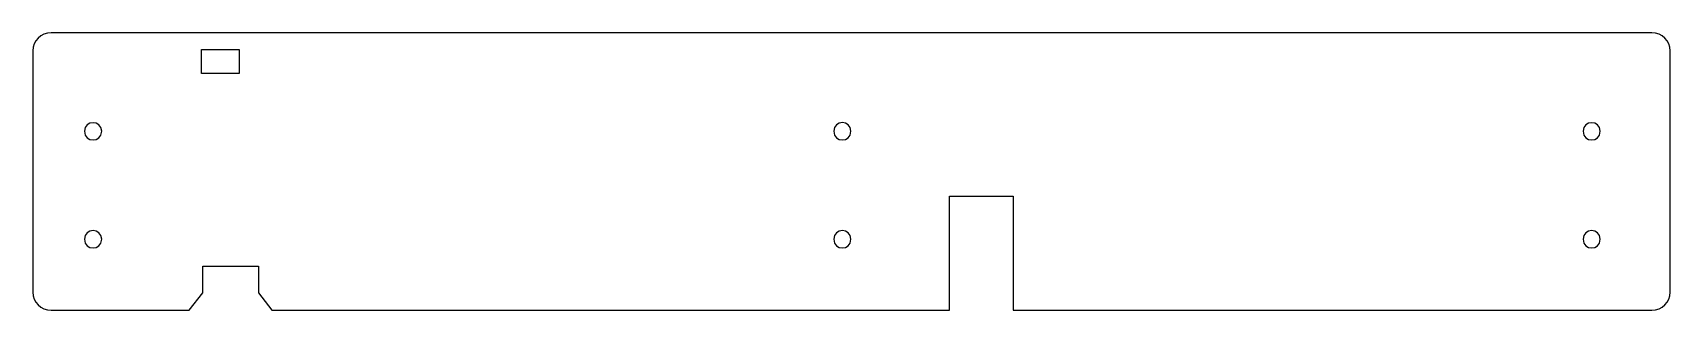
# Model space of a CAD drawing. Extents: x 2 to 286, y 3 to 52.
import ezdxf

# ---------------------------------------------------------------- set-up
doc = ezdxf.new("R2010")
doc.units = 0
doc.layers.add('Layer_1', color=7, linetype='CONTINUOUS')

msp = doc.modelspace()

# ---------------------------------------------------------------- linework, layer by layer
at = {"layer": 'Layer_1', "color": 1}
for p, q in [((283.019415, 51.621143), (4.889624, 51.621143)), ((4.889624, 51.621143), (4.889624, 51.621143)), ((1.714624, 48.446143), (1.714624, 6.53604)), ((31.049428, 48.715651), (37.58665, 48.715651)), ((31.049428, 44.513151), (31.049428, 48.715651)), ((37.58665, 48.715651), (37.58665, 44.513151)), ((286.194415, 6.53604), (286.194415, 48.446143)), ((37.58665, 44.513151), (31.049428, 44.513151)), ((160.985519, 3.36104), (160.985519, 23.214092)), ((160.985519, 23.214092), (172.06288, 23.214092)), ((172.06288, 23.214092), (172.06288, 3.36104)), ((31.235819, 6.37326), (31.235819, 11.010186)), ((31.235819, 11.010186), (40.925149, 11.010186)), ((40.925149, 11.010186), (40.925149, 6.37326)), ((28.886091, 3.36104), (31.235819, 6.37326)), ((40.925149, 6.37326), (43.274876, 3.36104)), ((4.889624, 3.36104), (28.886091, 3.36104)), ((43.274876, 3.36104), (160.985519, 3.36104)), ((172.06288, 3.36104), (283.019415, 3.36104))]:
    msp.add_line(p, q, dxfattribs=at)
for points in [[(4.889624, 51.621143), (3.130674, 51.621143), (1.714624, 50.205093), (1.714624, 48.446143)], [(286.194415, 48.446143), (286.194415, 50.205093), (284.778365, 51.621143), (283.019415, 51.621143)], [(1.714624, 6.53604), (1.714624, 4.77709), (3.130674, 3.36104), (4.889624, 3.36104)], [(283.019415, 3.36104), (284.778365, 3.36104), (286.194415, 4.77709), (286.194415, 6.53604)]]:
    msp.add_open_spline(points, degree=3, dxfattribs=at)
at = {"layer": 'Layer_1', "color": 7}
for points in [[(13.69093, 34.476264), (13.69093, 36.474843), (10.693067, 36.474843), (10.693067, 34.476264)], [(10.693067, 34.476264), (10.693067, 32.47769), (13.69093, 32.47769), (13.69093, 34.476264)], [(143.865927, 34.484866), (143.865927, 36.483445), (140.868064, 36.483445), (140.868064, 34.484866)], [(140.868064, 34.484866), (140.868064, 32.486292), (143.865927, 32.486292), (143.865927, 34.484866)], [(274.040927, 34.476264), (274.040927, 36.474843), (271.043064, 36.474843), (271.043064, 34.476264)], [(271.043064, 34.476264), (271.043064, 32.47769), (274.040927, 32.47769), (274.040927, 34.476264)], [(13.69093, 15.705664), (13.69093, 17.704243), (10.693067, 17.704243), (10.693067, 15.705664)], [(143.865927, 15.705664), (143.865927, 17.704243), (140.868064, 17.704243), (140.868064, 15.705664)], [(274.040927, 15.705664), (274.040927, 17.704243), (271.043064, 17.704243), (271.043064, 15.705664)], [(10.693067, 15.705664), (10.693067, 13.70709), (13.69093, 13.70709), (13.69093, 15.705664)], [(140.868064, 15.705664), (140.868064, 13.70709), (143.865927, 13.70709), (143.865927, 15.705664)], [(271.043064, 15.705664), (271.043064, 13.70709), (274.040927, 13.70709), (274.040927, 15.705664)]]:
    msp.add_open_spline(points, degree=3, dxfattribs=at)

doc.saveas('drawing.dxf')
